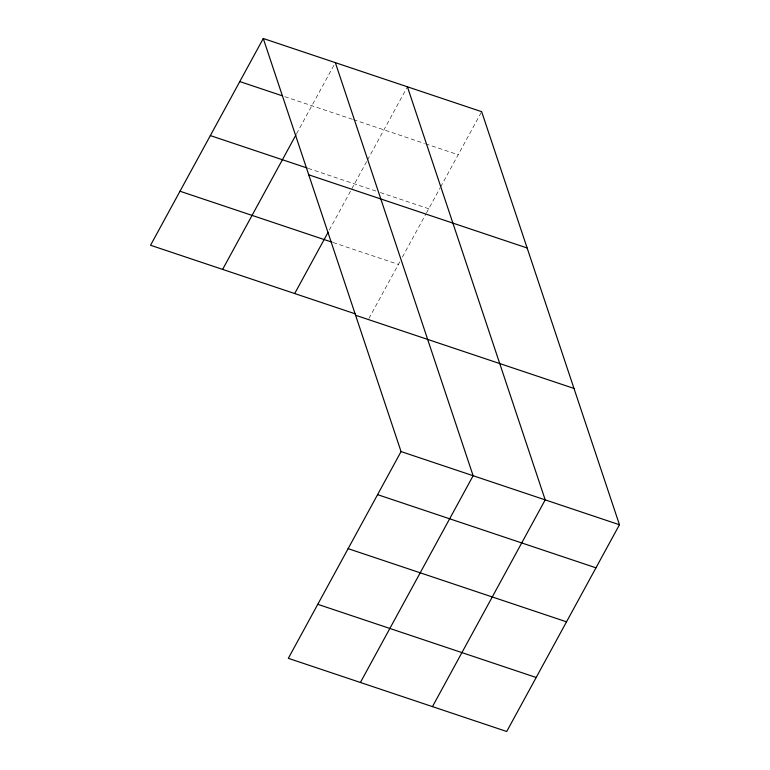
<?xml version="1.0" encoding="UTF-8"?>
<svg xmlns="http://www.w3.org/2000/svg" width="770" height="770" viewBox="0 0 770 770"><rect width="100%" height="100%" fill="white"/><g stroke="black" fill="none" stroke-linecap="round" stroke-linejoin="round"><path stroke-width="0.58" stroke-dasharray="3.85 2.89" d="M296.565 133.768L335.345 62.649M329.291 230.086L366.944 161.026M367.502 159.987L407.417 86.798M368.945 318.424L400.111 261.261M402.402 257.065L425.868 214.012M426.445 212.963L440.065 187.986M440.632 186.946L481.664 111.679M284.833 96.664L352.4 119.302M353.526 119.677L424.434 143.432M425.56 143.817L458.189 154.741M308.308 168.409L375.856 191.047M380.361 192.548L428.736 208.757M333.141 242.55L398.388 264.408"/><path stroke-width="1.16" d="M263.273 38.5L401.055 451.576L288.336 658.321L506.727 731.5L619.455 524.745L481.664 111.679L263.273 38.5L150.545 245.255L355.442 313.9M222.617 269.404L295.998 134.798M294.689 293.543L328.145 232.184M360.408 682.47L473.127 475.725L335.345 62.649M432.471 706.619L545.199 499.865L407.417 86.798M239.788 81.572L282.58 95.904M210.335 135.587L307.182 168.033M308.741 174.819L527.132 247.988M179.997 191.239L332.014 242.175M355.586 315.257L573.987 388.436M401.055 451.576L619.455 524.745M377.579 494.638L595.97 567.817M348.127 548.654L566.518 621.833M317.779 604.306L536.18 677.485"/></g></svg>
